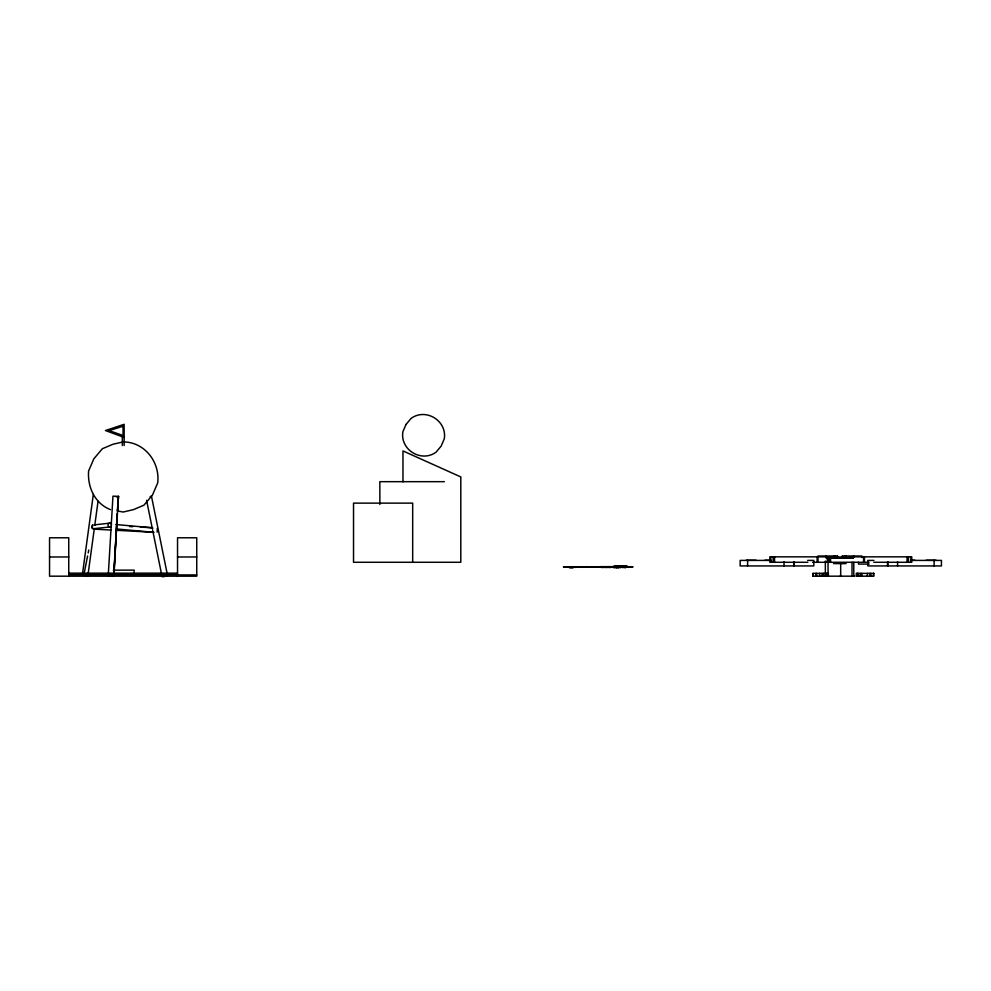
<?xml version="1.0" encoding="UTF-8"?>
<svg xmlns="http://www.w3.org/2000/svg" width="991" height="991" viewBox="0 0 991 991"><rect width="100%" height="100%" fill="white"/><g stroke="black" fill="none" stroke-linecap="round" stroke-linejoin="round"><path stroke-width="1.49" d="M157.334 528.215L157.123 532.217M92.299 528.835L92.51 524.722M113.965 576.143L108.242 575.783L113.965 576.143L117.272 514.106M108.415 572.724L112.962 496.157L118.474 496.367L117.433 511.083L118.301 497.99M117.211 513.697L113.705 576.266L118.474 496.367L117.669 506.537M82.538 573.492L93.327 494.472M88.286 572.724L94.306 528.649M94.925 524.09L98.047 501.297M84.074 573.752L87.604 555.963M88.187 553.003L88.781 550.03M111.475 526.01L110.806 526.716A1.92 1.833 84 0 1 108.292 526.01A1.92 1.833 84 0 1 108.936 523.384A1.92 1.833 84 0 1 111.463 524.09L111.463 524.573M150.149 496.751L151.078 496.181M164.754 575.845C172.05 574.495 160.889 577.753 162.834 576.316M118.536 496.516L116.368 496.887M121.682 442.246L112.912 444.265L102.358 448.725L93.823 458.845L88.595 471.01C87.394 487.114 94.814 503.527 110.497 509.659M109.852 523.124L94.244 524.896A1.92 1.833 84 0 1 95.074 525.391M93.798 528.674L109.89 526.964M151.152 527.707L151.276 527.695A2.193 1.784 -84.9 0 1 152.725 528.909M444.389 481.676L379.85 481.676L379.85 504.493M832.44 556.843L769.846 556.843L769.846 562.281L807.863 562.281M849.176 556.843L911.757 556.843L911.757 562.281L873.74 562.281M49.55 556.979L68.751 556.979M177.538 556.979L196.738 556.979M835.524 557.165L845.05 557.165M830.508 557.586L849.993 557.586M826.271 558.193L853.362 558.193M746.161 560.274L756.083 560.274M764.841 560.274L770.986 560.274M910.655 560.274L915.015 560.274M926.139 560.274L936.049 560.274M771.035 560.41L740.153 560.41L740.153 565.935L813.797 565.935L813.797 560.41L807.653 560.41M873.963 560.41L867.819 560.41L867.819 565.935L941.45 565.935L941.45 560.41L910.568 560.41M812.533 562.281L869.07 562.281M833.542 563.606L846.103 563.606M869.144 564.077L858.503 564.077L858.503 562.281M613.144 566.418L620.651 566.418M573.616 566.778L576.105 566.778M579.339 566.79L581.816 567.372M586.152 566.654L589.781 567.075M591.193 566.654L594.885 567.075M595.727 566.654L599.332 567.075M599.691 566.654L603.333 566.654L603.234 567.385M604.039 566.654L607.681 566.654L607.706 567.385M608.325 566.654L616.117 566.654M619.648 566.778L623.859 566.778M626.721 566.79L630.288 567.075L563.532 567.075M630.635 566.79L633.076 566.79L630.635 567.075M563.532 566.84L565.564 566.84M567.211 566.902L570.036 566.84L570.147 567.533M571.733 566.84L602.912 566.802M613.181 566.914L621.506 566.84M567.211 567.224L568.735 567.224M572.253 567.224L574.272 566.778M575.028 567.372L583.451 566.802M611.137 567.385L601.128 567.385L600.942 566.654M569.255 567.533L573.355 567.533L573.368 566.802M613.181 567.509L620.639 567.509L620.552 566.208M622.311 567.509L626.585 567.137M113.308 570.135L134.157 570.135L134.107 573.157M68.751 573.157L177.538 573.157M68.751 574.669L177.538 574.669M177.538 574.929L196.738 574.929M839.91 576.18L812.893 576.18L812.893 573.368L828.389 573.368L828.389 576.18M840.145 576.18L854.725 576.18M129.561 526.543L132.645 526.704M140.363 527.101L152.713 527.745M93.835 529.144L110.806 530.024M116.988 530.346L154.026 532.278M115.848 524.512L151.276 527.695M117.012 529.021L150.917 532.068M84.309 575.238L85.028 575.337M85.176 575.424L87.865 575.759L83.777 575.238M123.144 441.899C144.661 441.912 160.208 462.178 157.693 482.927L152.465 495.079L143.918 505.199L133.376 509.659L123.144 512.025L117.52 510.972M124.148 437.44L105.442 430.54L124.148 424.309L124.148 445.541M151.474 496.243L166.946 572.563M146.594 500.344L152.366 528.773M152.973 531.771L162.066 576.663M934.104 560.41L934.104 565.935M910.878 556.843L910.878 562.281M908.462 556.843L908.462 562.281M907.05 556.843L907.05 562.281M897.586 561.798L897.586 565.935M887.837 561.798L887.837 565.935M887.54 561.798L887.54 565.935M873.48 573.368L873.48 576.18M870.829 573.368L870.829 576.18M869.937 573.368L869.937 576.18M867.336 573.368L867.336 576.18M864.462 556.843L864.462 562.281M863.582 556.843L863.582 562.281M861.91 557.586L861.91 556.013L842.201 556.013L842.201 557.586M861.848 573.368L861.848 576.18M860.275 573.368L860.312 576.18M858.119 573.368L858.119 576.18M857.649 573.368L857.649 576.18M856.881 573.368L856.881 576.18M853.709 556.013L853.709 557.586M853.784 562.281L853.784 576.18M853.362 556.013L853.362 557.586M852.012 562.281L852.012 576.18M846.252 556.013L846.252 557.586M845.905 556.013L845.905 557.586M844.642 556.013L844.642 557.586M844.518 556.013L844.518 557.586M842.486 556.013L842.486 557.586M840.678 563.829L840.678 576.18M837.655 557.586L837.655 556.013L817.947 556.013L818.033 562.281M837.358 556.013L837.358 557.586M835.326 556.013L835.326 557.586M835.202 556.013L835.202 557.586M833.951 556.013L833.951 557.586M833.604 556.013L833.604 557.586M830.569 558.193L830.569 562.281M829.43 558.193L829.43 562.281M828.872 558.193L828.872 562.281M828.042 561.067L828.042 576.18M827.782 558.193L827.782 562.281M827.795 573.368L827.795 576.18M827.287 558.193L827.287 562.281M826.482 556.013L826.482 557.586M826.296 573.368L826.296 576.18M826.147 556.013L826.147 557.586M825.887 573.368L825.887 576.18M825.342 561.067L825.342 576.18M823.583 573.368L823.558 576.18M822.109 573.368L822.109 576.18M819.594 573.368L819.594 576.18M817.141 556.843L817.141 562.281M816.621 573.368L816.621 576.18M815.816 573.368L815.816 576.18M813.103 573.368L813.103 576.18M794.064 561.798L794.064 565.935M793.766 561.798L793.766 565.935M784.03 561.798L784.03 565.935M774.553 556.843L774.553 562.281M773.153 556.843L773.153 562.281M770.738 556.843L770.738 562.281M747.61 560.41L747.61 565.935M627.291 567.075L627.192 566.208L618.087 566.208L618.124 567.533M626.845 566.208L626.845 567.075M626.151 567.137L626.052 566.208M625.841 566.208L625.755 567.509M625.494 566.208L625.606 567.509M625.47 566.208L625.482 567.509M625.21 567.075L625.123 566.208L625.048 567.509M624.714 567.075L624.714 566.208L624.652 567.509M624.33 566.208L624.417 567.509M624.181 566.208L624.181 567.075M623.958 566.208L623.847 567.075M623.698 566.208L623.723 567.075M623.599 566.208L623.488 567.075M623.327 566.208L623.327 567.075M623.153 566.778L623.066 567.509M622.98 566.208L622.893 567.075M622.596 566.208L622.521 567.075M622.274 566.208L622.051 566.617M621.171 566.208L621.258 567.075M621.072 567.075L620.973 566.208L620.911 567.075M620.515 566.418L620.403 567.075M620.304 566.778L620.279 567.533M619.994 566.778L620.044 567.533M619.821 566.208L619.722 567.075M619.623 566.208L619.573 567.075M619.449 566.208L619.325 567.075M619.251 566.208L619.239 567.075M618.917 566.418L618.929 567.075M618.793 566.418L618.78 567.075M618.632 566.418L618.52 567.533M618.471 566.208L618.322 567.509M618.012 566.418L617.938 567.509M617.69 567.075L617.69 566.418L617.517 567.509M617.319 566.418L617.405 567.509M617.046 566.418L617.046 567.075M616.91 566.418L616.848 567.509M616.736 566.418L616.823 567.509M616.414 566.418L616.526 567.509M616.216 566.418L616.253 567.509M616.043 566.654L616.092 567.509M615.832 566.418L615.981 567.509M615.51 566.418L615.473 567.075M615.126 566.418L615.027 567.075M614.878 566.418L614.94 567.509M614.494 566.418L614.383 567.509M614.11 566.418L614.036 567.509M611.1 566.641L611.075 567.385L610.902 566.654M610.691 566.641L610.815 567.385M610.382 566.654L610.233 567.385M609.279 566.654L609.378 567.385M609.18 566.654L609.044 567.385M608.932 566.654L608.908 567.385M607.025 566.654L606.987 567.385M606.616 566.654L606.678 567.385M606.405 566.654L606.306 567.385M606.145 567.385L606.021 567.075M605.29 566.654L605.29 567.385M604.894 566.654L604.944 567.385M604.646 566.654L604.807 567.385M602.763 566.654L602.763 567.385M602.317 566.654L602.231 567.385L602.156 566.654M601.958 566.654L601.81 567.385M601.673 566.654L601.648 567.385M573.071 566.802L573.083 567.533M572.897 566.84L572.971 567.533M572.711 566.802L572.674 567.533M572.377 567.075L569.899 566.778L569.85 567.533M572.042 566.802L572.042 567.533M571.881 566.84L571.857 567.533L571.683 566.778M571.547 566.778L571.411 567.533L571.212 566.778M571.039 566.778L571.188 567.533M570.531 566.778L570.556 567.533M569.441 566.84L569.515 567.533M567.905 567.075L565.564 567.075M412.677 562.281L412.677 503.131L353.527 503.131L353.527 562.281L460.803 562.281L460.803 476.931L402.965 450.93L402.965 481.861M177.538 576.18L177.538 537.779L196.738 537.779L196.738 576.18L49.55 576.18L49.55 537.779L68.751 537.779L68.751 576.18M122.339 436.771L122.339 445.541M152.763 530.581A2.193 1.784 -84.9 0 1 152.54 531.089M152.218 531.523A2.193 1.784 -84.9 0 1 150.05 531.696M92.881 528.414A1.92 1.833 84 0 1 92.857 525.094M406.025 424.433L402.891 431.717C399.893 449.703 421.274 462.921 436.028 452.193L441.144 446.136L444.278 438.852C447.275 420.853 425.895 407.635 411.141 418.363L406.025 424.433M123.057 426.254L109.035 430.602L123.057 435.483L123.057 426.254M873.74 573.368L856.274 573.368L856.274 576.18L873.74 576.18L873.74 573.368M609.676 567.385L609.676 566.654L609.576 567.385"/></g></svg>
